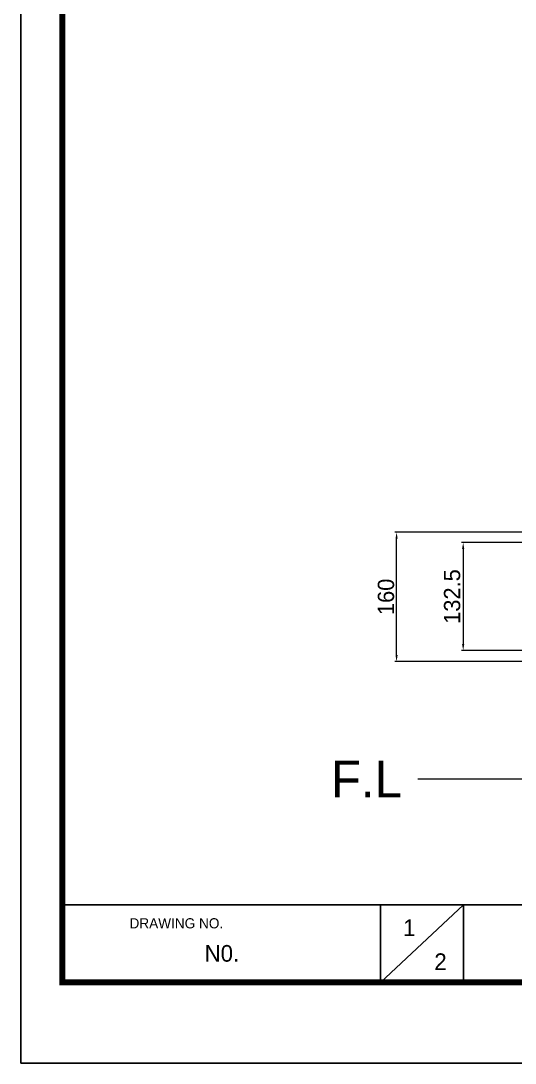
# Model space of a CAD drawing. Extents: x 4791 to 7950, y -233 to 2082.
# Drawn here: x 4791 to 5397, y -233 to 1044 of the extents above; entities that cross this region are included whole.
import ezdxf

# ---------------------------------------------------------------- set-up
doc = ezdxf.new("R2010")
doc.units = 0
doc.header["$LTSCALE"] = 10
doc.header["$MEASUREMENT"] = 0
doc.header["$PDMODE"] = 3
doc.header["$PDSIZE"] = -10
doc.layers.get('0').update_dxf_attribs({"linetype": 'CONTINUOUS'})
doc.layers.get('DEFPOINTS').update_dxf_attribs({"linetype": 'CONTINUOUS'})
doc.layers.add('치수선', color=7, linetype='CONTINUOUS', lineweight=20)
doc.styles.add('Daelim Dimension', font='')
doc.styles.get('Daelim Dimension').set_extended_font_data('나눔고딕')
doc.dimstyles.new('DEFAULT', dxfattribs={"dimscale": 2, "dimtxt": 2, "dimasz": 2, "dimexe": 0, "dimexo": 2, "dimgap": 1, "dimtad": 1, "dimdec": 1, "dimzin": 9, "dimdsep": 46, "dimtxsty": 'Daelim Dimension', "dimcen": 0.5, "dimclrd": 252, "dimclre": 252, "dimclrt": 3, "dimadec": 1, "dimazin": 0, "dimtfac": 1, "dimtdec": 1, "dimtix": 1, "dimtmove": 0, "dimatfit": 3, "dimfxl": 1, "dimtolj": 1, "dimtzin": 1, "dimlwd": 9, "dimlwe": 9, "dimarcsym": 0})

# ---------------------------------------------------------------- blocks, each defined once
blk = doc.blocks.new('*D5')
at = {"color": 5, "lineweight": 9, "ltscale": 0.5, "transparency": 16777216}
for p, q in [((5501, 417.4), (5249.4, 417.4)), ((5251.4, 266.9), (5251.4, 409.4)), ((5501, 258.9), (5249.4, 258.9))]:
    blk.add_line(p, q, dxfattribs=at)
at = {"color": 5, "ltscale": 0.5, "transparency": 16777216}
for points in [[(5250.1, 409.4), (5252.8, 409.4), (5251.4, 417.4)], [(5250.1, 266.9), (5252.8, 266.9), (5251.4, 258.9)]]:
    blk.add_solid(points, dxfattribs=at)
at = {"layer": 'DEFPOINTS', "color": 0, "ltscale": 0.5, "transparency": 16777216}
for p in [(5251.4, 417.4), (5505, 417.4), (5505, 258.9)]:
    blk.add_point(p, dxfattribs=at)
at = {"color": 7, "ltscale": 0.5, "transparency": 16777216, "insert": (5238.5, 338.2), "char_height": 20, "attachment_point": 5, "rotation": 90, "style": 'Daelim Dimension'}
blk.add_mtext('\\A1;160', dxfattribs=at)
blk = doc.blocks.new('*D7')
at = {"color": 5, "lineweight": 9, "ltscale": 0.5, "transparency": 16777216}
for p, q in [((5507.6, 404.9), (5331.1, 404.9)), ((5333.1, 396.9), (5333.1, 280.4)), ((5507.6, 272.4), (5331.1, 272.4))]:
    blk.add_line(p, q, dxfattribs=at)
at = {"color": 5, "ltscale": 0.5, "transparency": 16777216}
for points in [[(5331.7, 396.9), (5334.4, 396.9), (5333.1, 404.9)], [(5331.7, 280.4), (5334.4, 280.4), (5333.1, 272.4)]]:
    blk.add_solid(points, dxfattribs=at)
at = {"layer": 'DEFPOINTS', "color": 0, "ltscale": 0.5, "transparency": 16777216}
for p in [(5511.6, 404.9), (5333.1, 272.4), (5511.6, 272.4)]:
    blk.add_point(p, dxfattribs=at)
at = {"color": 7, "ltscale": 0.5, "transparency": 16777216, "insert": (5319.6, 338.6), "char_height": 20, "attachment_point": 5, "rotation": 90, "style": 'Daelim Dimension'}
blk.add_mtext('\\A1;132.5', dxfattribs=at)

msp = doc.modelspace()

# ---------------------------------------------------------------- linework, layer by layer
at = {"color": 5}
msp.add_line((4841.7, -39.2), (7385.8, -39.2), dxfattribs=at)
at = {"color": 5, "ltscale": 40}
for p, q in [((5231.7, -39.2), (5231.7, -134.4)), ((5231.7, -39.2), (5231.7, -134.4)), ((5333.6, -39.2), (5231.7, -134.4)), ((5333.6, -39.2), (5231.7, -134.4)), ((5333.6, -39.2), (5333.6, -134.4)), ((5333.6, -39.2), (5333.6, -134.4))]:
    msp.add_line(p, q, dxfattribs=at)
at = {"ltscale": 0.5}
msp.add_lwpolyline([(4790.9, -233.1), (7950.4, -233.1), (7950.4, 2081.9), (4790.9, 2081.9)], close=True, dxfattribs=at)
at = {"color": 5, "linetype": 'ByBlock', "lineweight": 200, "const_width": 7.28}
msp.add_lwpolyline([(4841.7, -134), (7899.3, -134), (7899.3, 2028.2), (4841.7, 2028.2)], close=True, dxfattribs=at)
at = {"layer": '치수선'}
msp.add_line((6757.1, 115), (5277.3, 115), dxfattribs=at)

# ---------------------------------------------------------------- texts
at = {"color": 5, "ltscale": 40, "style": 'Daelim Dimension'}
msp.add_text('DRAWING NO.', height=12.468, dxfattribs=at).set_placement((4924.1, -68))
at = {"char_height": 20.4, "attachment_point": 1, "style": 'Daelim Dimension'}
for s, insert, width in [('1', (5259.4, -57), 28.476), ('N0. ', (5016.1, -88.4), 128.002), ('2', (5297.7, -98.6), 28.476)]:
    msp.add_mtext(s, dxfattribs=dict(at, insert=insert, width=width))
at = {"layer": '치수선', "insert": (5258, 137.5), "char_height": 45, "attachment_point": 3, "style": 'Daelim Dimension'}
msp.add_mtext_dynamic_manual_height_columns('F.L', width=17.411, gutter_width=12.5, heights=[0], dxfattribs=at)

# ---------------------------------------------------------------- dimensions: what is measured, and where the dimension line sits
at = {"color": 5, "ltscale": 0.5}
for base, p1, p2, text, picture, middle in [((5251.4, 417.4), (5505, 258.9), (5505, 417.4), '160', '*D5', (5238.5, 338.2)), ((5333.0514, 272.4223), (5511.6314, 404.8683), (5511.6314, 272.4223), '<>.5', '*D7', (5319.6494, 338.6453))]:
    dim = msp.add_linear_dim(base=base, p1=p1, p2=p2, angle=90, text=text, dimstyle='DEFAULT', override={"dimtxt": 10, "dimasz": 4, "dimexe": 1, "dimdec": 0, "dimclrd": 5, "dimclre": 5, "dimclrt": 7}, dxfattribs=at)
    dim.commit()
    dim.dimension.update_dxf_attribs({"geometry": picture, "text_midpoint": middle})

doc.saveas('drawing.dxf')
